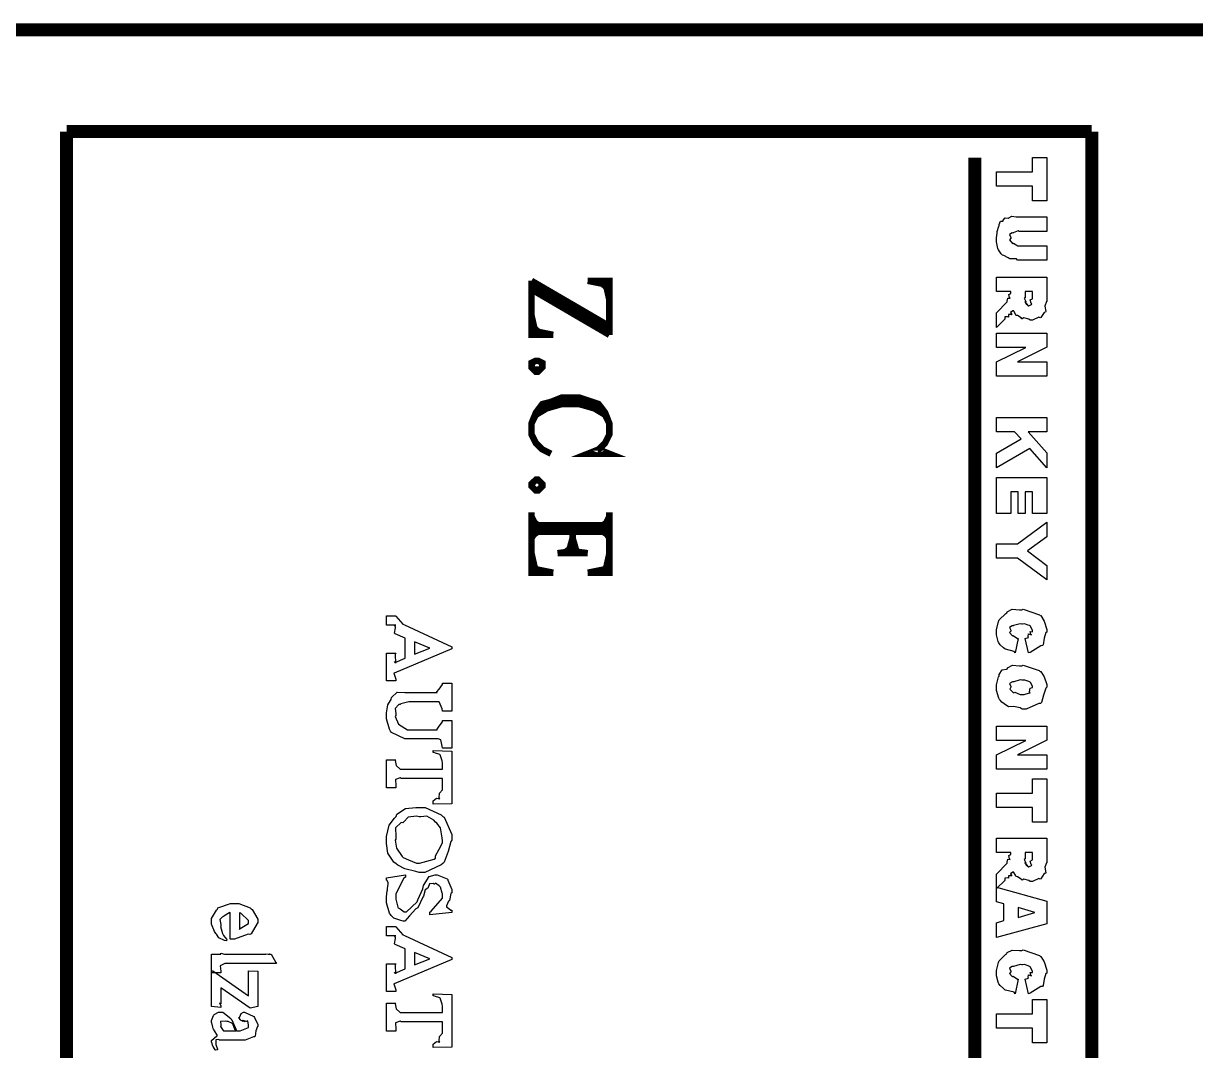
# Model space of a CAD drawing. Extents: x 0 to 11.7, y 0 to 16.5.
# Drawn here: x 1.403 to 2.307, y 1.785 to 2.577 of the extents above; entities that cross this region are included whole.
import ezdxf

# ---------------------------------------------------------------- set-up
doc = ezdxf.new("R2010")
doc.units = 0
doc.layers.get('0').update_dxf_attribs({"linetype": 'CONTINUOUS'})

msp = doc.modelspace()

# ---------------------------------------------------------------- linework, layer by layer
at = {"color": 0}
for points, const_width in [([(0.39166, 2.57167), (11.4117, 2.57167)], 0.01), ([(1.43668, 0.36833), (1.43668, 2.49333)], 0.01), ([(2.22667, 2.49333), (1.43668, 2.49333)], 0.01), ([(2.22667, 2.49333), (2.22667, 0.36833)], 0.01), ([(2.13667, 2.47331), (2.13667, 1.63499)], 0.01), ([(1.85499, 2.34332), (1.79497, 2.37831)], 0.005), ([(1.79497, 2.37831), (1.79497, 2.33664), (1.81168, 2.33664)], 0.005), ([(1.85499, 2.34), (1.79497, 2.375)], 0.005), ([(1.85499, 2.33664), (1.85499, 2.37831), (1.83832, 2.37831)], 0.005), ([(1.85499, 2.375), (1.83832, 2.37831)], 0.005), ([(1.85499, 2.37169), (1.84668, 2.37831)], 0.005), ([(1.85499, 2.36833), (1.84999, 2.37831)], 0.005), ([(1.85499, 2.36333), (1.85167, 2.37831)], 0.005), ([(1.85499, 2.33664), (1.79497, 2.37169)], 0.005), ([(1.79497, 2.35167), (1.79833, 2.33664)], 0.005), ([(1.79497, 2.34668), (1.80003, 2.33664)], 0.005), ([(1.79497, 2.34332), (1.80333, 2.33664)], 0.005), ([(1.79497, 2.34), (1.81168, 2.33664)], 0.005), ([(1.84668, 2.24832), (1.85499, 2.24501), (1.83832, 2.24501), (1.84668, 2.24832), (1.85167, 2.25331), (1.85499, 2.25999), (1.85499, 2.26833), (1.85167, 2.27669), (1.84668, 2.28331), (1.84169, 2.285), (1.83165, 2.28836), (1.81836, 2.28836), (1.81, 2.285), (1.80333, 2.28331), (1.79833, 2.27669), (1.79497, 2.26833), (1.79497, 2.25999), (1.79833, 2.25331), (1.80333, 2.24832), (1.81, 2.24501)], 0.005), ([(1.85499, 2.26833), (1.85167, 2.27501), (1.84332, 2.28), (1.83165, 2.28331), (1.81836, 2.28331), (1.80664, 2.28), (1.79833, 2.27501), (1.79497, 2.26833)], 0.005), ([(1.84668, 2.28), (1.84169, 2.28331), (1.83165, 2.285), (1.81836, 2.285), (1.81, 2.28331), (1.80333, 2.28)], 0.005), ([(1.79497, 2.19997), (1.79497, 2.15332), (1.81168, 2.15332)], 0.005), ([(1.79833, 2.19), (1.79497, 2.19667)], 0.005), ([(1.80003, 2.19), (1.79497, 2.19336)], 0.005), ([(1.85499, 2.19997), (1.85499, 2.15332), (1.83832, 2.15332)], 0.005), ([(1.85499, 2.19336), (1.84999, 2.19)], 0.005), ([(1.85499, 2.19667), (1.85167, 2.19)], 0.005), ([(1.85499, 2.19), (1.79497, 2.19)], 0.005), ([(1.85499, 2.185), (1.79497, 2.185)], 0.005), ([(1.80003, 2.185), (1.79497, 2.18164)], 0.005), ([(1.79833, 2.185), (1.79497, 2.18001)], 0.005), ([(1.85167, 2.18832), (1.79833, 2.18832)], 0.005), ([(1.83003, 2.16835), (1.82667, 2.18001), (1.82335, 2.16835)], 0.005), ([(1.82667, 2.185), (1.82667, 2.16835)], 0.005), ([(1.85499, 2.18164), (1.84999, 2.185)], 0.005), ([(1.85499, 2.18001), (1.85167, 2.185)], 0.005), ([(1.79497, 2.16835), (1.79833, 2.15332)], 0.005), ([(1.83832, 2.16835), (1.82667, 2.16997), (1.815, 2.16835)], 0.005), ([(1.83832, 2.16835), (1.815, 2.16835)], 0.005), ([(1.83165, 2.16835), (1.82667, 2.17333), (1.81999, 2.16835)], 0.005), ([(1.85499, 2.16835), (1.85167, 2.15332)], 0.005), ([(1.79497, 2.16168), (1.80003, 2.15332)], 0.005), ([(1.79497, 2.15831), (1.80333, 2.15332)], 0.005), ([(1.79497, 2.15668), (1.81168, 2.15332)], 0.005), ([(1.85499, 2.15668), (1.83832, 2.15332)], 0.005), ([(1.85499, 2.15831), (1.84668, 2.15332)], 0.005), ([(1.85499, 2.16168), (1.84999, 2.15332)], 0.005)]:
    msp.add_lwpolyline(points, dxfattribs=dict(at, const_width=const_width))
for points in [[(2.19217, 2.47331), (2.19217, 2.43989), (2.1811, 2.43989), (2.1811, 2.45117), (2.15332, 2.45117), (2.15332, 2.46224), (2.1811, 2.46224), (2.1811, 2.47331), (2.19217, 2.47331)], [(2.19217, 2.40539), (2.19217, 2.39432), (2.16938, 2.39432), (2.16868, 2.39524), (2.16363, 2.39524), (2.16308, 2.3954), (2.16217, 2.39611), (2.15901, 2.39779), (2.15793, 2.39806), (2.15767, 2.39822), (2.15696, 2.39914), (2.15479, 2.40218), (2.15462, 2.40256), (2.15429, 2.40332), (2.15332, 2.40847), (2.15332, 2.41015), (2.15332, 2.41151), (2.15369, 2.4151), (2.15375, 2.41558), (2.15381, 2.41639), (2.15511, 2.42046), (2.15528, 2.42079), (2.15528, 2.42165), (2.15642, 2.42426), (2.15821, 2.42421), (2.15853, 2.42449), (2.15853, 2.42507), (2.16004, 2.42686), (2.16254, 2.42654), (2.16288, 2.42665), (2.16282, 2.42686), (2.16515, 2.42817), (2.16835, 2.42751), (2.16938, 2.42751), (2.19217, 2.42751), (2.19217, 2.41644), (2.17068, 2.41644), (2.16992, 2.41672), (2.16624, 2.41536), (2.1659, 2.41515), (2.16525, 2.41521), (2.16319, 2.4139), (2.16439, 2.41178), (2.16439, 2.41103), (2.16428, 2.41108), (2.16342, 2.40978), (2.16569, 2.40717), (2.1659, 2.4069), (2.1659, 2.4069), (2.16639, 2.40733), (2.16965, 2.40539), (2.17068, 2.40539), (2.19217, 2.40539)], [(2.15332, 2.38118), (2.19217, 2.38118), (2.19217, 2.36231), (2.19179, 2.36231), (2.19054, 2.35889), (2.19129, 2.35454), (2.19108, 2.35406), (2.19011, 2.354), (2.1875, 2.34999), (2.18696, 2.34972), (2.18599, 2.35021), (2.18104, 2.34799), (2.17936, 2.34799), (2.17828, 2.34864), (2.17437, 2.34967), (2.17312, 2.34901), (2.17285, 2.34907), (2.17219, 2.34978), (2.1696, 2.35146), (2.16851, 2.35167), (2.16829, 2.35189), (2.16803, 2.35271), (2.16667, 2.35482), (2.16656, 2.35514), (2.16596, 2.35514), (2.16407, 2.35385), (2.16499, 2.35226), (2.16482, 2.35211), (2.16433, 2.35232), (2.16249, 2.35226), (2.16265, 2.35053), (2.16243, 2.35038), (2.16189, 2.35064), (2.15972, 2.35042), (2.15983, 2.34874), (2.15961, 2.34864), (2.15332, 2.34233), (2.15332, 2.35362), (2.16157, 2.36208), (2.1614, 2.36274), (2.16194, 2.36496), (2.16374, 2.36481), (2.16374, 2.3649), (2.16336, 2.36546), (2.16292, 2.36778), (2.16439, 2.3686), (2.16439, 2.36882), (2.16439, 2.37011), (2.15332, 2.37011), (2.15332, 2.38118)], [(2.17546, 2.37011), (2.17546, 2.36513), (2.17535, 2.36524), (2.17453, 2.3649), (2.17583, 2.36231), (2.17589, 2.36187), (2.17578, 2.36203), (2.17512, 2.36214), (2.17665, 2.36003), (2.17676, 2.35992), (2.1766, 2.36014), (2.17626, 2.36094), (2.17779, 2.35906), (2.17828, 2.35906), (2.17828, 2.35906), (2.18033, 2.36014), (2.18044, 2.36035), (2.17996, 2.361), (2.17931, 2.36361), (2.1811, 2.36442), (2.1811, 2.36469), (2.1811, 2.37011), (2.17546, 2.37011)], [(2.19217, 2.33789), (2.19217, 2.32704), (2.16938, 2.31575), (2.19217, 2.31575), (2.19217, 2.30469), (2.15332, 2.30469), (2.15332, 2.31575), (2.17589, 2.32682), (2.15332, 2.32682), (2.15332, 2.33789), (2.19217, 2.33789)], [(2.19217, 2.27306), (2.19217, 2.26199), (2.17763, 2.26199), (2.19217, 2.24571), (2.19217, 2.23421), (2.17893, 2.24918), (2.15332, 2.23421), (2.15332, 2.2455), (2.17219, 2.25657), (2.16721, 2.26199), (2.15332, 2.26199), (2.15332, 2.27306), (2.19217, 2.27306)], [(2.19217, 2.22672), (2.19217, 2.19894), (2.1811, 2.19894), (2.1811, 2.21565), (2.17546, 2.21565), (2.17546, 2.19894), (2.17003, 2.19894), (2.17003, 2.21565), (2.16439, 2.21565), (2.16439, 2.19894), (2.15332, 2.19894), (2.15332, 2.22672), (2.19217, 2.22672)], [(2.19217, 2.19222), (2.19217, 2.18093), (2.17719, 2.17008), (2.19217, 2.15901), (2.19217, 2.14774), (2.1696, 2.16444), (2.15332, 2.16444), (2.15332, 2.17551), (2.1696, 2.17551), (2.19217, 2.19222)], [(2.17003, 2.10265), (2.16764, 2.09158), (2.16683, 2.09267), (2.16015, 2.09429), (2.15961, 2.09463), (2.15881, 2.09549), (2.15614, 2.09787), (2.15511, 2.09918), (2.15483, 2.09961), (2.15446, 2.10038), (2.15332, 2.10536), (2.15332, 2.10699), (2.15332, 2.10932), (2.15479, 2.11572), (2.15506, 2.11632), (2.15522, 2.11692), (2.1606, 2.12196), (2.16135, 2.1224), (2.1614, 2.12321), (2.16547, 2.12522), (2.17101, 2.12478), (2.17285, 2.12478), (2.17393, 2.12528), (2.18636, 2.12099), (2.18718, 2.12022), (2.1875, 2.12033), (2.19015, 2.11604), (2.19217, 2.1096), (2.19217, 2.10742), (2.19135, 2.10715), (2.18994, 2.10281), (2.18929, 2.09787), (2.18869, 2.09722), (2.1875, 2.09706), (2.17925, 2.0919), (2.17806, 2.09158), (2.17546, 2.10265), (2.17546, 2.10265), (2.17796, 2.10346), (2.17806, 2.10351), (2.17779, 2.10406), (2.178, 2.10613), (2.18018, 2.10536), (2.18024, 2.10547), (2.17985, 2.10596), (2.17925, 2.10801), (2.1811, 2.10786), (2.1811, 2.10786), (2.1811, 2.10906), (2.17914, 2.11236), (2.17871, 2.11262), (2.17779, 2.11301), (2.17486, 2.11399), (2.17339, 2.11372), (2.17285, 2.11372), (2.1716, 2.11399), (2.16644, 2.11262), (2.16612, 2.11242), (2.16547, 2.11247), (2.16325, 2.11117), (2.16439, 2.10906), (2.16439, 2.10829), (2.16422, 2.10835), (2.16336, 2.10715), (2.16547, 2.10482), (2.16569, 2.1046), (2.16569, 2.1046), (2.16601, 2.10499), (2.1696, 2.10275), (2.17003, 2.10265)], [(1.68332, 2.06988), (1.68332, 2.09136), (1.69049, 2.09136), (1.68989, 2.09017), (1.69026, 2.08356), (1.69026, 2.08356), (1.69006, 2.08388), (1.68929, 2.08485), (1.68983, 2.08421), (1.68983, 2.08421), (1.69764, 2.08746), (1.69764, 2.10286), (1.68983, 2.10613), (1.68935, 2.10682), (1.69026, 2.11079), (1.69026, 2.11089), (1.69006, 2.11128), (1.68956, 2.11253), (1.69049, 2.11279), (1.69049, 2.11285), (1.68332, 2.11285), (1.68332, 2.12001), (1.69049, 2.12001), (1.69038, 2.11985), (1.6959, 2.11356), (1.697, 2.11307), (1.73346, 2.09614), (1.73346, 2.09463), (1.68918, 2.07596), (1.68892, 2.07585), (1.69049, 2.0714), (1.69049, 2.06988), (1.68332, 2.06988)], [(1.70481, 2.0905), (1.71653, 2.09526), (1.70481, 2.10004), (1.70481, 2.0905)], [(2.17285, 2.08149), (2.17393, 2.08197), (2.18614, 2.0779), (2.18696, 2.07715), (2.18733, 2.07726), (2.19015, 2.07319), (2.19217, 2.06706), (2.19217, 2.065), (2.19125, 2.06435), (2.18956, 2.05897), (2.18804, 2.05339), (2.18718, 2.05263), (2.18587, 2.05246), (2.17626, 2.04829), (2.17307, 2.04829), (2.1716, 2.04915), (2.16629, 2.05018), (2.16292, 2.04992), (2.16222, 2.05024), (2.16108, 2.05111), (2.15744, 2.05365), (2.15608, 2.05512), (2.15571, 2.05567), (2.15511, 2.05658), (2.15332, 2.06261), (2.15332, 2.06456), (2.15332, 2.06685), (2.15494, 2.07308), (2.15528, 2.07368), (2.15543, 2.07497), (2.15771, 2.07856), (2.16108, 2.079), (2.16178, 2.07932), (2.16178, 2.08003), (2.16569, 2.08197), (2.17106, 2.08149), (2.17285, 2.08149)], [(2.17285, 2.07042), (2.17165, 2.07069), (2.16667, 2.06933), (2.16635, 2.06913), (2.16564, 2.06917), (2.16325, 2.06787), (2.16439, 2.06575), (2.16439, 2.065), (2.16428, 2.06506), (2.16351, 2.06358), (2.16601, 2.06108), (2.16635, 2.06087), (2.16635, 2.06087), (2.16737, 2.06131), (2.17165, 2.05935), (2.17307, 2.05935), (2.17458, 2.05935), (2.17882, 2.06065), (2.17914, 2.06087), (2.17882, 2.06153), (2.17914, 2.06424), (2.1811, 2.06483), (2.1811, 2.065), (2.1811, 2.06597), (2.17947, 2.06868), (2.17914, 2.0689), (2.17817, 2.06939), (2.17512, 2.07064), (2.17344, 2.07042), (2.17285, 2.07042)], [(1.72629, 2.01801), (1.72624, 2.01964), (1.7251, 2.02447), (1.72293, 2.02518), (1.72217, 2.02518), (1.69874, 2.02518), (1.69726, 2.02528), (1.68707, 2.03028), (1.68636, 2.03125), (1.6856, 2.03282), (1.68332, 2.04081), (1.68332, 2.0434), (1.68332, 2.04546), (1.68419, 2.0516), (1.68625, 2.05479), (1.68679, 2.05556), (1.68707, 2.05713), (1.69146, 2.06119), (1.69743, 2.06099), (1.69938, 2.06099), (1.72217, 2.06099), (1.722, 2.06142), (1.7239, 2.06369), (1.72629, 2.06706), (1.72629, 2.06814), (1.73346, 2.06814), (1.73346, 2.04665), (1.72629, 2.04665), (1.72618, 2.0485), (1.72368, 2.05382), (1.72282, 2.05382), (1.70156, 2.05382), (1.70036, 2.05387), (1.69417, 2.05219), (1.69374, 2.05186), (1.69271, 2.05171), (1.69, 2.04878), (1.69049, 2.04476), (1.69049, 2.0434), (1.68989, 2.04249), (1.69243, 2.03651), (1.69943, 2.03233), (1.70176, 2.03233), (1.72239, 2.03233), (1.72222, 2.03282), (1.7239, 2.03515), (1.72629, 2.03842), (1.72629, 2.0395), (1.73346, 2.0395), (1.73346, 2.01801), (1.72629, 2.01801)], [(2.19217, 2.03515), (2.19217, 2.02431), (2.16938, 2.01303), (2.19217, 2.01303), (2.19217, 2.00196), (2.15332, 2.00196), (2.15332, 2.01303), (2.17589, 2.02408), (2.15332, 2.02408), (2.15332, 2.03515), (2.19217, 2.03515)], [(1.71913, 1.97483), (1.71913, 1.97678), (1.71918, 1.97754), (1.72163, 1.97965), (1.72424, 1.97906), (1.72433, 1.97917), (1.72385, 1.97993), (1.72418, 1.9834), (1.72629, 1.98611), (1.72629, 1.98699), (1.72629, 1.99479), (1.69461, 1.99479), (1.69374, 1.99517), (1.69011, 1.99397), (1.69049, 1.98926), (1.69049, 1.98762), (1.68332, 1.98762), (1.68332, 2.00911), (1.69049, 2.00911), (1.69, 2.00863), (1.69065, 2.00467), (1.69363, 2.00196), (1.69461, 2.00196), (1.72629, 2.00196), (1.72629, 2.00672), (1.72618, 2.00836), (1.72467, 2.01297), (1.72433, 2.01324), (1.72347, 2.01351), (1.72086, 2.01438), (1.71957, 2.01471), (1.71913, 2.01476), (1.71913, 2.01628), (1.73346, 2.01585), (1.73346, 1.97526), (1.71913, 1.97483)], [(2.19217, 1.99447), (2.19217, 1.96104), (2.1811, 1.96104), (2.1811, 1.97233), (2.15332, 1.97233), (2.15332, 1.9834), (2.1811, 1.9834), (2.1811, 1.99447), (2.19217, 1.99447)], [(1.7085, 1.92225), (1.70578, 1.92296), (1.69732, 1.92503), (1.69189, 1.9279), (1.69069, 1.92899), (1.68886, 1.93028), (1.68425, 1.93718), (1.68332, 1.94456), (1.68332, 1.947), (1.68332, 1.94993), (1.68517, 1.95871), (1.68951, 1.96425), (1.69069, 1.96544), (1.69129, 1.96718), (1.69781, 1.97151), (1.70583, 1.97239), (1.7085, 1.97239), (1.713, 1.97239), (1.72537, 1.96664), (1.72651, 1.96544), (1.72754, 1.9649), (1.73346, 1.95167), (1.73346, 1.94721), (1.73275, 1.94629), (1.73068, 1.93853), (1.72771, 1.93033), (1.72651, 1.92919), (1.72526, 1.92817), (1.71272, 1.92225), (1.7085, 1.92225)], [(1.70828, 1.92942), (1.70865, 1.92953), (1.72006, 1.93267), (1.72086, 1.93332), (1.72097, 1.93506), (1.72374, 1.94038), (1.72629, 1.94504), (1.72629, 1.94656), (1.72624, 1.94911), (1.72483, 1.9566), (1.72194, 1.96035), (1.72108, 1.9611), (1.71967, 1.96251), (1.71425, 1.9656), (1.70979, 1.96522), (1.70828, 1.96522), (1.70638, 1.96576), (1.69997, 1.965), (1.69656, 1.96143), (1.69569, 1.96067), (1.6945, 1.96083), (1.69026, 1.95671), (1.69049, 1.95008), (1.69049, 1.94786), (1.68989, 1.94726), (1.69103, 1.94114), (1.69521, 1.93463), (1.69613, 1.93375), (1.69613, 1.93375), (1.70008, 1.93192), (1.70628, 1.92942), (1.70828, 1.92942)], [(2.15332, 1.94868), (2.19217, 1.94868), (2.19217, 1.92979), (2.19179, 1.92979), (2.19054, 1.92638), (2.19129, 1.92204), (2.19108, 1.92156), (2.19011, 1.9215), (2.1875, 1.91749), (2.18696, 1.91721), (2.18599, 1.91769), (2.18104, 1.91547), (2.17936, 1.91547), (2.17828, 1.91612), (2.17437, 1.91715), (2.17312, 1.9165), (2.17285, 1.91656), (2.17219, 1.91726), (2.1696, 1.91894), (2.16851, 1.91917), (2.16829, 1.91938), (2.16803, 1.92019), (2.16667, 1.92231), (2.16656, 1.92264), (2.16596, 1.92264), (2.16407, 1.92133), (2.16499, 1.91976), (2.16482, 1.9196), (2.16433, 1.91982), (2.16249, 1.91976), (2.16265, 1.91803), (2.16243, 1.91786), (2.16189, 1.91812), (2.15972, 1.91792), (2.15983, 1.91624), (2.15961, 1.91612), (2.15332, 1.90983), (2.15332, 1.92111), (2.16157, 1.92958), (2.1614, 1.93024), (2.16194, 1.93246), (2.16374, 1.93229), (2.16374, 1.9324), (2.16336, 1.93294), (2.16292, 1.93528), (2.16439, 1.93608), (2.16439, 1.93631), (2.16439, 1.93761), (2.15332, 1.93761), (2.15332, 1.94868)], [(2.17546, 1.93761), (2.17546, 1.93261), (2.17535, 1.93272), (2.17453, 1.9324), (2.17583, 1.92979), (2.17589, 1.92936), (2.17578, 1.92953), (2.17512, 1.92964), (2.17665, 1.92751), (2.17676, 1.9274), (2.1766, 1.92763), (2.17626, 1.92844), (2.17779, 1.92654), (2.17828, 1.92654), (2.17828, 1.92654), (2.18033, 1.92763), (2.18044, 1.92785), (2.17996, 1.9285), (2.17931, 1.9311), (2.1811, 1.93192), (2.1811, 1.93218), (2.1811, 1.93761), (2.17546, 1.93761)], [(1.69613, 1.88471), (1.69433, 1.88531), (1.68896, 1.88704), (1.6869, 1.88917), (1.68636, 1.88992), (1.6856, 1.89094), (1.68332, 1.89899), (1.68332, 1.90164), (1.68332, 1.90343), (1.68386, 1.90815), (1.68397, 1.90881), (1.68403, 1.9101), (1.68463, 1.91303), (1.68463, 1.91401), (1.68457, 1.91465), (1.68354, 1.91635), (1.68332, 1.91639), (1.68332, 1.91812), (1.69786, 1.92051), (1.69786, 1.91878), (1.69661, 1.91803), (1.69049, 1.90576), (1.69049, 1.90164), (1.69043, 1.90164), (1.69194, 1.89561), (1.69222, 1.89513), (1.69222, 1.89513), (1.69363, 1.89415), (1.69683, 1.89187), (1.69786, 1.89187), (1.69874, 1.89199), (1.70676, 1.89968), (1.70742, 1.90121), (1.7111, 1.90967), (1.71181, 1.91222), (1.71615, 1.91917), (1.72071, 1.92051), (1.72217, 1.92051), (1.72217, 1.92051), (1.72993, 1.91749), (1.73042, 1.91683), (1.73047, 1.9165), (1.73346, 1.90913), (1.73346, 1.90662), (1.73275, 1.90608), (1.73182, 1.90067), (1.7315, 1.90013), (1.73101, 1.90013), (1.72954, 1.89671), (1.72954, 1.89556), (1.72954, 1.89556), (1.72999, 1.89551), (1.73281, 1.89328), (1.73346, 1.89318), (1.73346, 1.89144), (1.71653, 1.88971), (1.71653, 1.89165), (1.71772, 1.89247), (1.72629, 1.90246), (1.72629, 1.90576), (1.72618, 1.90642), (1.72488, 1.91086), (1.72456, 1.91118), (1.72368, 1.91194), (1.72097, 1.91401), (1.72026, 1.91336), (1.72, 1.91336), (1.71929, 1.91374), (1.71636, 1.91347), (1.71544, 1.91064), (1.715, 1.9101), (1.71496, 1.91015), (1.71306, 1.90886), (1.71175, 1.90403), (1.71132, 1.90315), (1.70742, 1.89492), (1.70574, 1.89421), (1.70085, 1.88878), (1.69732, 1.88471), (1.69613, 1.88471)], [(2.15896, 1.88519), (2.15896, 1.89822), (2.15332, 1.89974), (2.15332, 1.91103), (2.19217, 1.90018), (2.19217, 1.88282), (2.15332, 1.87218), (2.15332, 1.88346), (2.15896, 1.88519)], [(1.55985, 1.86968), (1.55832, 1.86996), (1.55393, 1.8719), (1.55219, 1.87463), (1.5516, 1.87532), (1.55078, 1.87685), (1.54833, 1.88254), (1.54833, 1.88444), (1.54833, 1.88683), (1.55214, 1.89333), (1.5529, 1.89399), (1.55333, 1.89507), (1.56293, 1.89833), (1.56614, 1.89833), (1.56933, 1.89833), (1.57813, 1.89492), (1.57894, 1.89421), (1.57958, 1.89387), (1.58415, 1.88633), (1.58415, 1.88379), (1.5835, 1.88286), (1.57894, 1.87506), (1.57785, 1.87446), (1.57671, 1.87472), (1.56619, 1.87099), (1.56267, 1.87099), (1.56267, 1.89117), (1.5625, 1.89144), (1.55783, 1.88867), (1.55746, 1.88813), (1.55701, 1.88829), (1.55485, 1.88607), (1.5555, 1.88211), (1.5555, 1.88075), (1.55533, 1.88069), (1.55681, 1.87517), (1.55701, 1.87468), (1.55701, 1.87468), (1.55751, 1.87364), (1.56, 1.87099), (1.56028, 1.87076), (1.55985, 1.86968)], [(1.56982, 1.87836), (1.57042, 1.87901), (1.57699, 1.88292), (1.57699, 1.88422), (1.57693, 1.88525), (1.57101, 1.89106), (1.56982, 1.89117), (1.56982, 1.87836)], [(2.17003, 1.88758), (2.18283, 1.8915), (2.17003, 1.89518), (2.17003, 1.88758)], [(1.68332, 1.83046), (1.68332, 1.85194), (1.69049, 1.85194), (1.68989, 1.85075), (1.69026, 1.84412), (1.69026, 1.84412), (1.69006, 1.84446), (1.68929, 1.84543), (1.68983, 1.84478), (1.68983, 1.84478), (1.69764, 1.84804), (1.69764, 1.86344), (1.68983, 1.86669), (1.68935, 1.8674), (1.69026, 1.87136), (1.69026, 1.87147), (1.69006, 1.87185), (1.68956, 1.8731), (1.69049, 1.87337), (1.69049, 1.87343), (1.68332, 1.87343), (1.68332, 1.88058), (1.69049, 1.88058), (1.69038, 1.88043), (1.6959, 1.87414), (1.697, 1.87364), (1.73346, 1.85672), (1.73346, 1.85519), (1.68918, 1.83653), (1.68892, 1.83643), (1.69049, 1.83197), (1.69049, 1.83046), (1.68332, 1.83046)], [(2.17003, 1.83996), (2.16764, 1.82889), (2.16683, 1.82997), (2.16015, 1.8316), (2.15961, 1.83192), (2.15881, 1.83279), (2.15614, 1.83518), (2.15511, 1.83649), (2.15483, 1.83692), (2.15446, 1.83768), (2.15332, 1.84267), (2.15332, 1.84429), (2.15332, 1.84663), (2.15479, 1.85303), (2.15506, 1.85362), (2.15522, 1.85422), (2.1606, 1.85926), (2.16135, 1.85969), (2.1614, 1.86051), (2.16547, 1.86253), (2.17101, 1.86208), (2.17285, 1.86208), (2.17393, 1.86257), (2.18636, 1.85829), (2.18718, 1.85753), (2.1875, 1.85764), (2.19015, 1.85335), (2.19217, 1.8469), (2.19217, 1.84472), (2.19135, 1.84446), (2.18994, 1.84011), (2.18929, 1.83518), (2.18869, 1.83453), (2.1875, 1.83436), (2.17925, 1.82921), (2.17806, 1.82889), (2.17546, 1.83996), (2.17546, 1.83996), (2.17796, 1.84076), (2.17806, 1.84082), (2.17779, 1.84136), (2.178, 1.84343), (2.18018, 1.84267), (2.18024, 1.84278), (2.17985, 1.84326), (2.17925, 1.84532), (2.1811, 1.84517), (2.1811, 1.84517), (2.1811, 1.84636), (2.17914, 1.84967), (2.17871, 1.84993), (2.17779, 1.85032), (2.17486, 1.85129), (2.17339, 1.85101), (2.17285, 1.85101), (2.1716, 1.85129), (2.16644, 1.84993), (2.16612, 1.84972), (2.16547, 1.84978), (2.16325, 1.84847), (2.16439, 1.84636), (2.16439, 1.8456), (2.16422, 1.84565), (2.16336, 1.84446), (2.16547, 1.84212), (2.16569, 1.8419), (2.16569, 1.8419), (2.16601, 1.84229), (2.1696, 1.84006), (2.17003, 1.83996)], [(1.54833, 1.84494), (1.54833, 1.85926), (1.5555, 1.85926), (1.55544, 1.85938), (1.55561, 1.86019), (1.55849, 1.85926), (1.5594, 1.85926), (1.59022, 1.85926), (1.59033, 1.85949), (1.59207, 1.85926), (1.59261, 1.85926), (1.59261, 1.85926), (1.59326, 1.85926), (1.59326, 1.85926), (1.59326, 1.85932), (1.5931, 1.85926), (1.59304, 1.85926), (1.59435, 1.85926), (1.59435, 1.85926), (1.59804, 1.85297), (1.59847, 1.85211), (1.55963, 1.85211), (1.55854, 1.85215), (1.55513, 1.85042), (1.5555, 1.84636), (1.5555, 1.84494), (1.54833, 1.84494)], [(1.70481, 1.85107), (1.71653, 1.85585), (1.70481, 1.86062), (1.70481, 1.85107)], [(1.5555, 1.81825), (1.54833, 1.81913), (1.54833, 1.84646), (1.54943, 1.84646), (1.57699, 1.82715), (1.57699, 1.8341), (1.57693, 1.83518), (1.57688, 1.83838), (1.57699, 1.83843), (1.57699, 1.83843), (1.57699, 1.83865), (1.57699, 1.83914), (1.57699, 1.83931), (1.57699, 1.84646), (1.58415, 1.84625), (1.58415, 1.81913), (1.57829, 1.8176), (1.5555, 1.83344), (1.5555, 1.82519), (1.5555, 1.82519), (1.5555, 1.8221), (1.5555, 1.82107), (1.55539, 1.82124), (1.55464, 1.82146), (1.5555, 1.81988), (1.5555, 1.81933), (1.5555, 1.81825)], [(1.71913, 1.78728), (1.71913, 1.78922), (1.71918, 1.78999), (1.72163, 1.7921), (1.72424, 1.7915), (1.72433, 1.79161), (1.72385, 1.79237), (1.72418, 1.79585), (1.72629, 1.79856), (1.72629, 1.79943), (1.72629, 1.80724), (1.69461, 1.80724), (1.69374, 1.80761), (1.69011, 1.80643), (1.69049, 1.80171), (1.69049, 1.80007), (1.68332, 1.80007), (1.68332, 1.82156), (1.69049, 1.82156), (1.69, 1.82107), (1.69065, 1.81711), (1.69363, 1.8144), (1.69461, 1.8144), (1.72629, 1.8144), (1.72629, 1.81917), (1.72618, 1.82081), (1.72467, 1.82542), (1.72433, 1.82568), (1.72347, 1.82596), (1.72086, 1.82682), (1.71957, 1.82715), (1.71913, 1.82721), (1.71913, 1.82872), (1.73346, 1.82829), (1.73346, 1.78771), (1.71913, 1.78728)], [(2.19217, 1.82443), (2.19217, 1.79101), (2.1811, 1.79101), (2.1811, 1.80231), (2.15332, 1.80231), (2.15332, 1.81338), (2.1811, 1.81338), (2.1811, 1.82443), (2.19217, 1.82443)], [(1.5516, 1.78526), (1.55117, 1.78564), (1.54964, 1.78808), (1.54943, 1.78831), (1.54926, 1.78911), (1.5485, 1.79144), (1.54833, 1.79156), (1.54833, 1.79156), (1.54833, 1.79281), (1.55236, 1.79644), (1.55311, 1.79656), (1.5524, 1.79731), (1.54992, 1.80149), (1.54964, 1.80197), (1.54943, 1.80306), (1.5485, 1.80632), (1.54833, 1.80664), (1.54833, 1.80675), (1.54833, 1.80817), (1.54997, 1.81201), (1.55029, 1.81239), (1.55046, 1.81293), (1.55376, 1.81456), (1.55485, 1.81456), (1.55707, 1.81456), (1.56321, 1.80968), (1.56375, 1.80871), (1.56401, 1.8086), (1.56739, 1.80106), (1.56765, 1.80024), (1.57004, 1.80024), (1.57058, 1.80029), (1.57699, 1.80274), (1.57699, 1.8035), (1.57693, 1.80458), (1.57633, 1.80783), (1.57519, 1.8074), (1.57482, 1.8074), (1.57438, 1.80767), (1.57281, 1.80832), (1.57394, 1.8074), (1.57394, 1.8074), (1.57351, 1.80767), (1.572, 1.80832), (1.57286, 1.8074), (1.57286, 1.8074), (1.57232, 1.80772), (1.57053, 1.8086), (1.5709, 1.80849), (1.5709, 1.80849), (1.57047, 1.80886), (1.56933, 1.81044), (1.57026, 1.81076), (1.57026, 1.81087), (1.5701, 1.81104), (1.57118, 1.81353), (1.57135, 1.81369), (1.57135, 1.81369), (1.57314, 1.81456), (1.57374, 1.81456), (1.57374, 1.81456), (1.58111, 1.81131), (1.58154, 1.81065), (1.58154, 1.81044), (1.58415, 1.80524), (1.58415, 1.8035), (1.58382, 1.80354), (1.58251, 1.80024), (1.58197, 1.79611), (1.58154, 1.79568), (1.58068, 1.79568), (1.57433, 1.79308), (1.57221, 1.79308), (1.55464, 1.79308), (1.5541, 1.79346), (1.5516, 1.7934), (1.5516, 1.79124), (1.5516, 1.79047), (1.5516, 1.79047), (1.5516, 1.78971), (1.5529, 1.78624), (1.55311, 1.78569), (1.5516, 1.78526)], [(1.55767, 1.80024), (1.56722, 1.80024), (1.56662, 1.80089), (1.56506, 1.80479), (1.56483, 1.80501), (1.56446, 1.80599), (1.56119, 1.8074), (1.56006, 1.8074), (1.55897, 1.80778), (1.55518, 1.80746), (1.5555, 1.80485), (1.5555, 1.80393), (1.5555, 1.80393), (1.55518, 1.8036), (1.55735, 1.80063), (1.55767, 1.80024)]]:
    msp.add_lwpolyline(points, close=True, dxfattribs=at)
at = {"color": 0, "const_width": 0.005}
for points in [[(1.80333, 2.315), (1.80003, 2.31668), (1.79833, 2.31668), (1.79497, 2.315), (1.79497, 2.31168), (1.79833, 2.30832), (1.80003, 2.30832), (1.80333, 2.31168), (1.80333, 2.315)], [(1.80003, 2.315), (1.79833, 2.315), (1.79833, 2.31168), (1.80003, 2.31168), (1.80003, 2.315)], [(1.80333, 2.22168), (1.80003, 2.22499), (1.79833, 2.22499), (1.79497, 2.22168), (1.79497, 2.22), (1.79833, 2.21669), (1.80003, 2.21669), (1.80333, 2.22), (1.80333, 2.22168)], [(1.80003, 2.22168), (1.79833, 2.22168), (1.79833, 2.22), (1.80003, 2.22), (1.80003, 2.22168)]]:
    msp.add_lwpolyline(points, close=True, dxfattribs=at)

doc.saveas('drawing.dxf')
